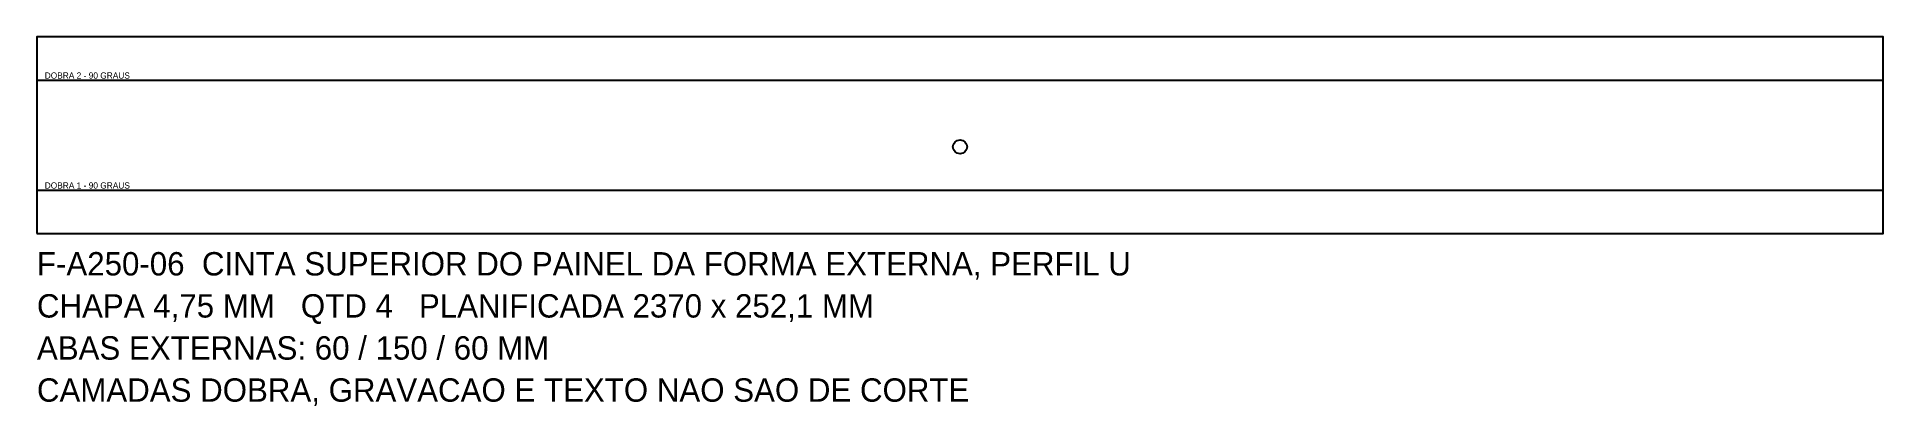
# Model space of a CAD drawing. Header units: millimetres. Extents: x 0 to 2370, y -222 to 252.
import ezdxf

# ---------------------------------------------------------------- set-up
doc = ezdxf.new("R2010")
doc.units = ezdxf.units.MM
doc.linetypes.add('DASHED', pattern=[1.524, 1.27, -0.254])
for name, color, linetype in [('CORTE', 7, 'CONTINUOUS'), ('DOBRA', 2, 'DASHED'), ('TEXTO', 3, 'CONTINUOUS')]:
    doc.layers.add(name, color=color, linetype=linetype)

msp = doc.modelspace()

# ---------------------------------------------------------------- linework, layer by layer
at = {"layer": 'CORTE'}
msp.add_lwpolyline([(0, 0), (2370, 0), (2370, 252.1), (0, 252.1)], close=True, dxfattribs=at)
msp.add_circle((1185, 111.1), 9, dxfattribs=at)
at = {"layer": 'DOBRA'}
for p, q in [((0, 196.6), (2370, 196.6)), ((0, 55.5), (2370, 55.5))]:
    msp.add_line(p, q, dxfattribs=at)

# ---------------------------------------------------------------- texts
at = {"layer": 'TEXTO'}
for s, height, p in [('DOBRA 2 - 90 GRAUS', 8, (10, 198.6)), ('DOBRA 1 - 90 GRAUS', 8, (10, 57.5)), ('F-A250-06  CINTA SUPERIOR DO PAINEL DA FORMA EXTERNA, PERFIL U', 30, (0, -54)), ('CHAPA 4,75 MM   QTD 4   PLANIFICADA 2370 x 252,1 MM', 30, (0, -108)), ('ABAS EXTERNAS: 60 / 150 / 60 MM', 30, (0, -162)), ('CAMADAS DOBRA, GRAVACAO E TEXTO NAO SAO DE CORTE', 30, (0, -216))]:
    msp.add_text(s, height=height, dxfattribs=at).set_placement(p)

doc.saveas('drawing.dxf')
